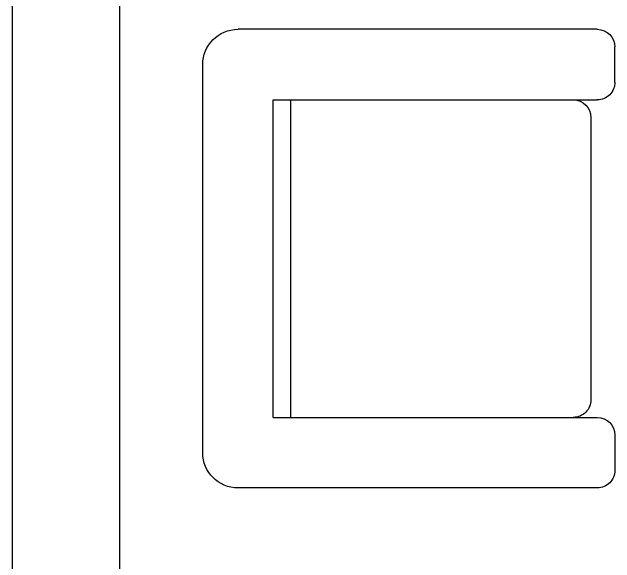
# Model space of a CAD drawing. Header units: inches. Extents: x 484217 to 497210, y -26946 to -21493.
# Drawn here: x 493848.1 to 493898.7, y -25378.8 to -25332.6 of the extents above; entities that cross this region are included whole.
import ezdxf

# ---------------------------------------------------------------- set-up
doc = ezdxf.new("R2010")
doc.units = ezdxf.units.IN
doc.header["$LTSCALE"] = 20
doc.header["$MEASUREMENT"] = 0
doc.layers.add('furniture', color=4, linetype='Continuous')
doc.layers.add('I-WALL-IN', color=3, linetype='Continuous')

# ---------------------------------------------------------------- blocks, each defined once
blk = doc.blocks.new('CH_13')
for p, q in [((275, 0), (-275, 0)), ((-325, -558.94), (-325, -50)), ((325, -558.94), (325, -50)), ((-225, -100), (-225, -558.94)), ((225, -100), (-225, -100)), ((225, -100), (225, -558.94)), ((225, -125), (-225, -125)), ((-200, -550), (200, -550)), ((-250, -583.94), (-300, -583.94)), ((250, -583.94), (300, -583.94))]:
    blk.add_line(p, q)
for centre, radius, start, end in [((-275, -50), 50, 90, 180), ((275, -50), 50, 0, 90), ((-200, -525), 25, 180, 270), ((200, -525), 25, 270, 0), ((-300, -558.94), 25, 180, 270), ((-250, -558.94), 25, 270, 0), ((250, -558.94), 25, 180, 270), ((300, -558.94), 25, 270, 0)]:
    blk.add_arc(centre, radius, start, end)

msp = doc.modelspace()

# ---------------------------------------------------------------- linework, layer by layer
at = {"layer": 'I-WALL-IN'}
for p, q in [((493848.089, -25325.387, 6.93), (493848.089, -25431.598, 6.93)), ((493857.089, -25325.387, 6.93), (493857.089, -25422.598, 6.93))]:
    msp.add_line(p, q, dxfattribs=at)

# ---------------------------------------------------------------- block references
at = {"layer": 'furniture', "extrusion": (0, 0, -1), "xscale": 0.05920616447475435, "yscale": 0.05920616447475435, "zscale": -0.05920616447475435, "rotation": 270}
msp.add_blockref('CH_13', (-493864.081, -25353.312, -6.93), dxfattribs=at)

doc.saveas('drawing.dxf')
